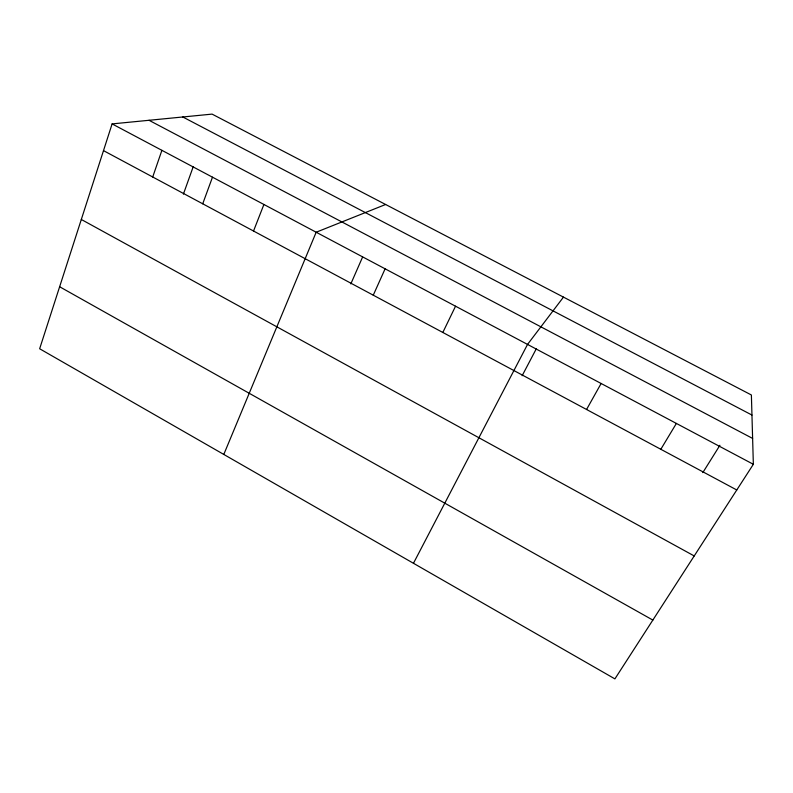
<?xml version="1.0" encoding="UTF-8"?>
<svg xmlns="http://www.w3.org/2000/svg" width="793" height="793" viewBox="0 0 793 793"><rect width="100%" height="100%" fill="white"/><g stroke="black" fill="none" stroke-linecap="round" stroke-linejoin="round"><path stroke-width="1.19" d="M112.11 123.906L39.65 348.761L614.902 678.887L753.35 464.292L751.387 394.983L212.078 114.113L112.11 123.906L753.35 464.292M152.712 176.998L161.901 150.333M183.401 194.116L193.274 166.56M202.721 203.791L212.484 177.186M253.532 231.021L263.91 204.485M223.795 454.448L316.169 232.23L385.616 204.485M350.833 283.884L362.579 257.071M373.265 295.184L385.111 268.817M442.831 332.465L455.539 306.207M413.46 563.288L527.533 344.42L563.466 297.117M522.141 375.723L536.395 348.613M586.562 409.485L601.124 383.485M660.827 449.284L676.379 423.432M702.826 472.598L719.915 445.289M182.796 116.977L751.952 415.056M149.025 120.288L752.616 438.43M103.506 150.63L736.776 489.985M81.312 219.473L694.212 555.952M59.634 286.749L652.847 620.076"/></g></svg>
